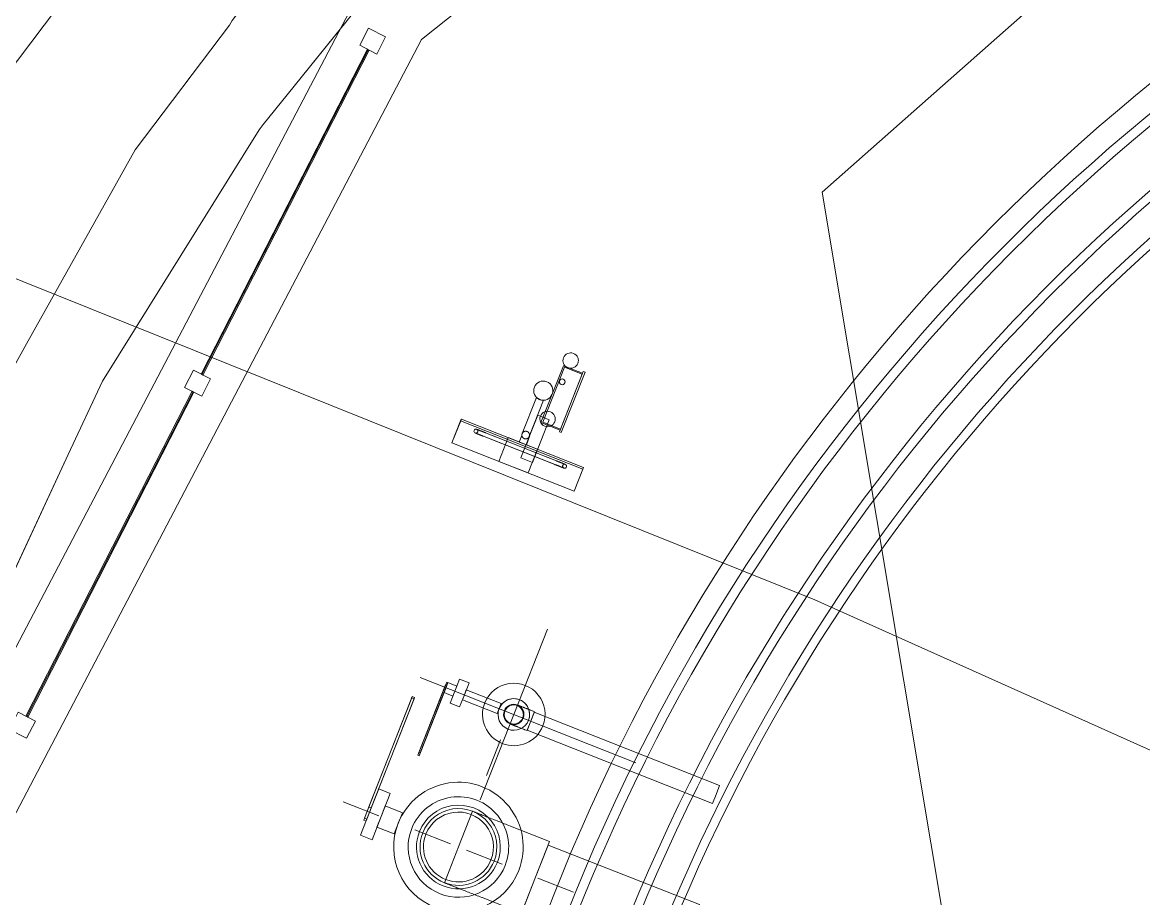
# Model space of a CAD drawing. Header units: metres. Extents: x -207 to 292, y -187 to 169.
# Drawn here: x -36.004 to -33.086, y 5.933 to 8.213 of the extents above; entities that cross this region are included whole.
import ezdxf

# ---------------------------------------------------------------- set-up
doc = ezdxf.new("R2010")
doc.units = ezdxf.units.M
doc.linetypes.add('Dash', pattern=[0.006, 0.003, -0.003])
for name, color, linetype, lineweight in [('A-GLAZ-CWMG', 7, 'Continuous', 9), ('C-TOPO', 7, 'Continuous', 9), ('C-TOPO-MAJR', 7, 'Continuous', 35), ('C-TOPO-MINR', 7, 'Continuous', 9), ('CERCO INTERIOR', 7, 'Continuous', 9), ('EQUIPOS PIS', 7, 'Continuous', 9), ('P-SANR-FIXT', 7, 'Continuous', 9), ('P-SANR-FIXT-HDLN', 7, 'Dash', 9), ('solera', 7, 'Continuous', 35)]:
    doc.layers.add(name, color=color, linetype=linetype, lineweight=lineweight)
doc.layers.add('PR10-ARQ-PL-001-Emplazamiento-C-1_dwg', color=7, linetype='Continuous', lineweight=9, true_color=0x767676)

# ---------------------------------------------------------------- blocks, each defined once
blk = doc.blocks.new('M_Estanque-Terraza - M_Estanque-Terraza-2331352-PLANTA EMPLAZAMIENTO ACTUALIZADO')
at = {"layer": 'P-SANR-FIXT'}
for radius, start in [(5.1516, 0), (5.1516, 0), (5.1266, 360), (5.1266, 360), (4.9983, 360), (4.9755, 360), (4.9059, 0), (4.8832, 0)]:
    blk.add_arc((0, 0), radius, start, 180, dxfattribs=at)
blk = doc.blocks.new('Quad Corner Mullion - 50x50 mm-2128574-PLANTA EMPLAZAMIENTO ACTUALIZADO')
at = {"layer": 'A-GLAZ-CWMG'}
for p, q in [((0.025, 0.025), (-0.025, 0.025)), ((-0.025, 0.025), (-0.025, -0.025)), ((0.025, -0.025), (0.025, 0.025)), ((-0.025, -0.025), (0.025, -0.025))]:
    blk.add_line(p, q, dxfattribs=at)
blk = doc.blocks.new('Quad Corner Mullion - 50x50 mm-2128575-PLANTA EMPLAZAMIENTO ACTUALIZADO')
at = {"layer": 'A-GLAZ-CWMG'}
for p, q in [((-0.025, -0.025), (-0.025, 0.025)), ((-0.025, 0.025), (0.025, 0.025)), ((0.025, 0.025), (0.025, -0.025)), ((0.025, -0.025), (-0.025, -0.025))]:
    blk.add_line(p, q, dxfattribs=at)
blk = doc.blocks.new('Circular Mullion - 5mm-2127248-PLANTA EMPLAZAMIENTO ACTUALIZADO')
at = {"layer": 'A-GLAZ-CWMG'}
for p, q in [((-107.6478, -45.3968), (-107.9974, -46.2801)), ((-107.6455, -45.3977), (-107.9951, -46.281)), ((-107.9951, -46.281), (-107.6455, -45.3977)), ((-107.9927, -46.2819), (-107.6432, -45.3986)), ((-107.6455, -45.3977), (-107.6478, -45.3968)), ((-107.6432, -45.3986), (-107.6455, -45.3977)), ((-107.9974, -46.2801), (-107.9951, -46.281)), ((-107.9951, -46.281), (-107.9927, -46.2819))]:
    blk.add_line(p, q, dxfattribs=at)
blk = doc.blocks.new('Rectangular Mullion - 50 x 50 mm-2128568-PLANTA EMPLAZAMIENTO ACTUALIZADO')
at = {"layer": 'A-GLAZ-CWMG'}
for p, q in [((0.025, 0.025), (-0.025, 0.025)), ((-0.025, 0.025), (-0.025, -0.025)), ((0.025, -0.025), (0.025, 0.025)), ((-0.025, -0.025), (0.025, -0.025))]:
    blk.add_line(p, q, dxfattribs=at)
blk = doc.blocks.new('Rectangular Mullion - 50 x 50 mm-2128569-PLANTA EMPLAZAMIENTO ACTUALIZADO')
at = {"layer": 'A-GLAZ-CWMG'}
for p, q in [((-0.025, -0.025), (-0.025, 0.025)), ((-0.025, 0.025), (0.025, 0.025)), ((0.025, 0.025), (0.025, -0.025)), ((0.025, -0.025), (-0.025, -0.025))]:
    blk.add_line(p, q, dxfattribs=at)
blk = doc.blocks.new('M_Tuberia Alimentación-01 - M_Tuberia Alimentación-01-2152466-PLANTA EMPLAZAMIENTO ACTUALIZADO')
at = {"layer": 'P-SANR-FIXT'}
for p, q in [((-0.2485, 0.3201), (-0.2551, 0.3201)), ((-0.2551, 0.3201), (-0.2551, 0.2959)), ((-0.2551, 0.0118), (-0.2551, 0.3169)), ((-0.2485, 0.3169), (-0.2551, 0.3169)), ((-0.2551, 0.2959), (-0.2551, -0.0196)), ((-0.2485, 0.2959), (-0.2485, 0.3201)), ((-0.2485, 0.3169), (-0.2485, 0.0118)), ((-0.2485, -0.0196), (-0.2485, 0.2959)), ((0.2154, 0.1), (0.1059, 0.1)), ((0.2154, 0), (0.2154, 0.1)), ((0.6388, 0.09), (0.2154, 0.09)), ((0.2154, 0), (0.2154, 0.09)), ((0.6388, 0.09), (0.6388, 0)), ((-0.2162, 0.0647), (-0.2485, 0.0647)), ((-0.2485, 0), (-0.2485, 0.0647)), ((-0.2162, 0.0647), (-0.2162, 0)), ((-0.1681, 0.0296), (-0.2162, 0.0296)), ((-0.2162, 0), (-0.2162, 0.0296)), ((-0.1681, 0.0296), (-0.1681, 0)), ((-0.2551, 0.0118), (-0.2551, -0.025)), ((-0.2551, 0.0118), (-0.2485, 0.0118)), ((-0.2485, -0.025), (-0.2485, 0.0118)), ((-0.2485, -0.0647), (-0.2485, 0)), ((-0.2162, 0), (-0.2162, -0.0647)), ((-0.1681, 0), (-0.1681, -0.0296)), ((0.2154, -0.1), (0.2154, 0)), ((0.2154, -0.09), (0.2154, 0)), ((0.6388, 0), (0.6388, -0.09)), ((-0.2551, -0.0196), (-0.2485, -0.0196)), ((-0.2551, -0.025), (-0.2485, -0.025)), ((-0.2162, -0.0296), (-0.2162, 0)), ((-0.2162, -0.0296), (-0.1681, -0.0296)), ((-0.2485, -0.0647), (-0.2162, -0.0647)), ((0.1059, -0.1), (0.2154, -0.1)), ((0.2154, -0.09), (0.6388, -0.09))]:
    blk.add_line(p, q, dxfattribs=at)
at = {"layer": 'P-SANR-FIXT', "flags": 128}
for points in [[(0.1059, 0.1), (0.1017, 0.1), (0.0974, 0.1), (0.0932, 0.1), (0.089, 0.1), (0.0849, 0.1), (0.0807, 0.1), (0.0766, 0.1), (0.0726, 0.1), (0.0686, 0.1), (0.0647, 0.1), (0.0608, 0.1), (0.057, 0.1), (0.0533, 0.1), (0.0496, 0.1), (0.0461, 0.1), (0.0427, 0.1), (0.0393, 0.1), (0.0361, 0.1), (0.0329, 0.1), (0.0299, 0.1), (0.027, 0.1), (0.0243, 0.1), (0.0216, 0.1), (0.0191, 0.1), (0.0168, 0.1), (0.0146, 0.1), (0.0125, 0.1), (0.0106, 0.1), (0.0088, 0.1), (0.0072, 0.1), (0.0057, 0.1), (0.0044, 0.1), (0.0033, 0.1), (0.0023, 0.1), (0.0015, 0.1), (0.0009, 0.1), (0.0004, 0.1), (0.0001, 0.1), (0, 0.1)], [(0, -0.1), (0.0001, -0.1), (0.0003, -0.1), (0.0008, -0.1), (0.0014, -0.1), (0.0021, -0.1), (0.003, -0.1), (0.0041, -0.1), (0.0054, -0.1), (0.0068, -0.1), (0.0084, -0.1), (0.0101, -0.1), (0.012, -0.1), (0.014, -0.1), (0.0162, -0.1), (0.0185, -0.1), (0.021, -0.1), (0.0236, -0.1), (0.0263, -0.1), (0.0291, -0.1), (0.0321, -0.1), (0.0352, -0.1), (0.0384, -0.1), (0.0417, -0.1), (0.0452, -0.1), (0.0487, -0.1), (0.0523, -0.1), (0.056, -0.1), (0.0598, -0.1), (0.0636, -0.1), (0.0675, -0.1), (0.0715, -0.1), (0.0755, -0.1), (0.0796, -0.1), (0.0837, -0.1), (0.0879, -0.1), (0.0921, -0.1), (0.0963, -0.1), (0.1005, -0.1), (0.1047, -0.1), (0.1059, -0.1)]]:
    blk.add_lwpolyline(points, dxfattribs=at)
at = {"layer": 'P-SANR-FIXT'}
for radius, start, end in [(0.1685, 360, 180), (0.1685, 360, 180), (0.1685, 360, 180), (0.1685, 360, 180), (0.1685, 360, 180), (0.1685, 360, 180), (0.1308, 0, 180), (0.1308, 360, 180), (0.1308, 360, 180), (0.1308, 360, 180), (0.109, 360, 180), (0.109, 360, 180), (0.109, 360, 180), (0.109, 360, 180), (0.1, 0, 180), (0.091, 0, 180), (0.091, 0, 180), (0.091, 0, 180), (0.091, 0, 180), (0.1685, 180, 360), (0.1685, 180, 360), (0.1685, 180, 360), (0.1685, 180, 360), (0.1685, 180, 360), (0.1685, 180, 360), (0.1308, 180, 0), (0.1308, 180, 360), (0.1308, 180, 360), (0.1308, 180, 360), (0.109, 180, 360), (0.109, 180, 360), (0.109, 180, 360), (0.109, 180, 360), (0.1, 180, 0), (0.091, 180, 0), (0.091, 180, 0), (0.091, 180, 0), (0.091, 180, 0)]:
    blk.add_arc((0, 0), radius, start, end, dxfattribs=at)
at = {"layer": 'P-SANR-FIXT-HDLN'}
for p, q in [((0, 0), (0, 0.301)), ((-0.3222, 0), (0, 0)), ((0.3222, 0), (0, 0)), ((0, 0), (0, -0.301))]:
    blk.add_line(p, q, dxfattribs=at)
blk = doc.blocks.new('M_Tuberia Alimentación-02 - M_Tuberia Alimentación-02-2167664-PLANTA EMPLAZAMIENTO ACTUALIZADO')
at = {"layer": 'P-SANR-FIXT'}
for p, q in [((0, 0), (0, 0.239)), ((-0.1384, 0.0338), (-0.165, 0.0338)), ((-0.165, 0), (-0.165, 0.0338)), ((-0.1384, 0), (-0.1384, 0.0338)), ((-0.2622, 0), (0.3415, 0)), ((-0.1897, 0.0139), (-0.1934, 0.0139)), ((-0.1934, 0.0139), (-0.1934, 0)), ((-0.1934, 0.0065), (-0.1934, -0.1828)), ((-0.1897, 0.0065), (-0.1934, 0.0065)), ((-0.1897, 0), (-0.1897, 0.0139)), ((-0.165, 0.0139), (-0.1897, 0.0139)), ((-0.1897, 0.0139), (-0.1897, 0)), ((-0.1897, -0.1828), (-0.1897, 0.0065)), ((-0.1897, 0), (-0.1897, -0.0139)), ((-0.165, 0), (-0.165, 0.0139)), ((-0.165, -0.0139), (-0.165, 0)), ((-0.165, -0.0338), (-0.165, 0)), ((-0.0411, 0.0139), (-0.1384, 0.0139)), ((-0.1384, 0), (-0.1384, 0.0139)), ((-0.1384, -0.0338), (-0.1384, 0)), ((-0.1384, -0.0139), (-0.1384, 0)), ((-0.0411, 0), (-0.0411, 0.0139)), ((-0.0411, -0.0139), (-0.0411, 0)), ((0, 0), (0, -0.239)), ((0.0474, 0.0264), (0.0421, 0.0264)), ((0.0474, 0), (0.0474, 0.0264)), ((0.5661, 0.025), (0.0474, 0.025)), ((0.0474, 0), (0.0474, 0.025)), ((0.0474, -0.0264), (0.0474, 0)), ((0.0474, -0.025), (0.0474, 0)), ((0.5661, 0), (0.5661, 0.025)), ((0.5661, -0.025), (0.5661, 0)), ((-0.1934, -0.186), (-0.1934, 0)), ((-0.1897, 0), (-0.1934, 0)), ((-0.1897, 0), (-0.1897, -0.186)), ((-0.1897, -0.0139), (-0.165, -0.0139)), ((-0.1384, -0.0139), (-0.0411, -0.0139)), ((0.0421, -0.0264), (0.0474, -0.0264)), ((0.0474, -0.025), (0.5661, -0.025)), ((-0.165, -0.0338), (-0.1384, -0.0338)), ((-0.1934, -0.1828), (-0.1934, -0.1905)), ((-0.1897, -0.1828), (-0.1934, -0.1828)), ((-0.1934, -0.186), (-0.1934, -0.1905)), ((-0.1934, -0.1905), (-0.1897, -0.1905)), ((-0.1897, -0.1905), (-0.1897, -0.1828)), ((-0.1897, -0.1905), (-0.1897, -0.186))]:
    blk.add_line(p, q, dxfattribs=at)
at = {"layer": 'P-SANR-FIXT', "flags": 128}
for points in [[(0.0421, 0.0264), (0.0405, 0.0264), (0.0388, 0.0264), (0.0371, 0.0264), (0.0354, 0.0264), (0.0338, 0.0264), (0.0321, 0.0264), (0.0305, 0.0264), (0.0289, 0.0264), (0.0273, 0.0264), (0.0257, 0.0264), (0.0242, 0.0264), (0.0227, 0.0264), (0.0212, 0.0264), (0.0198, 0.0264), (0.0183, 0.0264), (0.017, 0.0264), (0.0156, 0.0264), (0.0144, 0.0264), (0.0131, 0.0264), (0.0119, 0.0264), (0.0108, 0.0264), (0.0097, 0.0264), (0.0086, 0.0264), (0.0076, 0.0264), (0.0067, 0.0264), (0.0058, 0.0264), (0.005, 0.0264), (0.0042, 0.0264), (0.0035, 0.0264), (0.0029, 0.0264), (0.0023, 0.0264), (0.0018, 0.0264), (0.0013, 0.0264), (0.0009, 0.0264), (0.0006, 0.0264), (0.0004, 0.0264), (0.0002, 0.0264), (0.0001, 0.0264), (0, 0.0264)], [(0, -0.0264), (0, -0.0264), (0.0001, -0.0264), (0.0003, -0.0264), (0.0005, -0.0264), (0.0008, -0.0264), (0.0012, -0.0264), (0.0016, -0.0264), (0.0021, -0.0264), (0.0027, -0.0264), (0.0033, -0.0264), (0.004, -0.0264), (0.0048, -0.0264), (0.0056, -0.0264), (0.0064, -0.0264), (0.0074, -0.0264), (0.0083, -0.0264), (0.0094, -0.0264), (0.0105, -0.0264), (0.0116, -0.0264), (0.0128, -0.0264), (0.014, -0.0264), (0.0153, -0.0264), (0.0166, -0.0264), (0.018, -0.0264), (0.0194, -0.0264), (0.0208, -0.0264), (0.0223, -0.0264), (0.0238, -0.0264), (0.0253, -0.0264), (0.0269, -0.0264), (0.0285, -0.0264), (0.0301, -0.0264), (0.0317, -0.0264), (0.0333, -0.0264), (0.035, -0.0264), (0.0366, -0.0264), (0.0383, -0.0264), (0.04, -0.0264), (0.0417, -0.0264), (0.0421, -0.0264)]]:
    blk.add_lwpolyline(points, dxfattribs=at)
at = {"layer": 'P-SANR-FIXT'}
for radius, start, end in [(0.0814, 360, 180), (0.0814, 360, 180), (0.0814, 360, 180), (0.0814, 360, 180), (0.0411, 0, 180), (0.0411, 360, 180), (0.0411, 360, 180), (0.0411, 360, 180), (0.0411, 360, 180), (0.0411, 360, 180), (0.0814, 180, 360), (0.0814, 180, 360), (0.0814, 180, 360), (0.0814, 180, 360), (0.0411, 180, 0), (0.0411, 180, 360), (0.0411, 180, 360), (0.0411, 180, 360), (0.0411, 180, 360), (0.0411, 180, 360), (0.0264, 0, 180), (0.025, 0, 180), (0.025, 360, 180), (0.025, 180, 0), (0.025, 180, 360), (0.0264, 180, 360)]:
    blk.add_arc((0, 0), radius, start, end, dxfattribs=at)
blk = doc.blocks.new('M_Tuberia Control-01 - M_Tuberia Control-01-2163993-PLANTA EMPLAZAMIENTO ACTUALIZADO')
at = {"layer": 'P-SANR-FIXT'}
for p, q in [((0.1525, 0.1709), (0.1475, 0.1709)), ((0.1475, 0.1709), (0.2138, 0.1709)), ((0.1475, 0.1709), (0.1475, -0.1709)), ((0.1475, 0.1709), (0.1475, -0.1709)), ((0.2138, 0.1709), (0.1525, 0.1709)), ((0.1525, 0.1709), (0.1525, -0.1709)), ((0.1525, 0.1709), (0.1525, -0.1709)), ((0.2138, -0.1709), (0.2138, 0.1709)), ((0.2138, 0.1709), (0.2138, -0.1709)), ((0.1575, 0.1225), (0.1575, -0.1228)), ((0.1675, -0.1228), (0.1675, 0.1225)), ((0.1573, 0.099), (0.1573, -0.0993)), ((0.1677, -0.0993), (0.1677, 0.099)), ((0.0845, 0.0836), (-0.0845, 0.0836)), ((-0.0845, 0.0836), (0.0845, 0.0836)), ((-0.0845, 0.0836), (-0.0845, 0.0784)), ((-0.0845, 0.0836), (-0.0845, 0.0784)), ((0.0845, 0.0784), (-0.0845, 0.0784)), ((-0.0845, 0.0784), (0.0845, 0.0784)), ((-0.0795, 0.0784), (0.0795, 0.0784)), ((0.0795, 0.0784), (-0.0795, 0.0784)), ((-0.0795, 0.025), (-0.0795, 0.0784)), ((-0.0795, 0.0784), (-0.0795, 0.025)), ((-0.077, 0.0784), (-0.077, 0.0294)), ((-0.077, 0.0294), (-0.077, 0.0784)), ((0.077, 0.0784), (-0.077, 0.0784)), ((-0.077, 0.0784), (0.077, 0.0784)), ((0.077, 0.0294), (0.077, 0.0784)), ((0.077, 0.0294), (0.077, 0.0784)), ((0.0795, 0.0784), (0.0795, 0.025)), ((0.0795, 0.0784), (0.0795, 0.025)), ((0.0845, 0.0784), (0.0845, 0.0836)), ((0.0845, 0.0836), (0.0845, 0.0784)), ((-0.077, 0.0294), (0.077, 0.0294)), ((0.077, 0.0294), (-0.077, 0.0294)), ((0.1841, 0.0423), (0.0646, 0.0423)), ((0.0646, 0.0423), (0.1841, 0.0423)), ((0.0646, 0.0423), (0.0646, 0.0103)), ((0.0646, 0.0423), (0.0646, 0.0103)), ((0.2138, 0.0423), (0.1475, 0.0423)), ((0.1475, 0.0423), (0.2138, 0.0423)), ((0.1475, 0.0423), (0.1475, -0.0401)), ((0.1475, 0.0423), (0.1475, -0.0401)), ((0.1841, 0.0103), (0.1841, 0.0423)), ((0.1841, 0.0423), (0.1841, 0.0103)), ((0.2138, -0.0401), (0.2138, 0.0423)), ((0.2138, 0.0423), (0.2138, -0.0401)), ((-0.0795, 0.025), (0.0795, 0.025)), ((0.0795, 0.025), (-0.0795, 0.025)), ((0.1244, 0.01), (0.0229, 0.01)), ((0.1244, 0.01), (0.0229, 0.01)), ((0.1841, 0.0103), (0.0646, 0.0103)), ((0.0646, 0.0103), (0.1841, 0.0103)), ((0.1475, 0.0111), (0.1244, 0.0111)), ((0.1244, 0.0111), (0.1244, 0.01)), ((0.1475, 0.0011), (0.1475, 0.0111)), ((0.1475, -0.0089), (0.1475, 0.0011)), ((0.0229, -0.01), (0.1244, -0.01)), ((0.0229, -0.01), (0.1244, -0.01)), ((0.129, -0.0089), (0.1475, -0.0089)), ((0.2138, -0.0401), (0.1475, -0.0401)), ((0.1475, -0.0401), (0.2138, -0.0401)), ((0.2138, -0.1709), (0.1475, -0.1709)), ((0.1475, -0.1709), (0.1525, -0.1709)), ((0.1525, -0.1709), (0.2138, -0.1709))]:
    blk.add_line(p, q, dxfattribs=at)
at = {"layer": 'P-SANR-FIXT', "flags": 128}
for points in [[(0.1573, 0.124), (0.1573, 0.124), (0.1573, 0.1239), (0.1573, 0.1238), (0.1573, 0.1237), (0.1573, 0.1235), (0.1573, 0.1233), (0.1573, 0.123), (0.1573, 0.1227), (0.1573, 0.1224), (0.1573, 0.122), (0.1573, 0.1216), (0.1573, 0.1212), (0.1573, 0.1207), (0.1573, 0.1202), (0.1573, 0.1196), (0.1573, 0.1191), (0.1573, 0.1184), (0.1573, 0.1178), (0.1573, 0.1171), (0.1573, 0.1164), (0.1573, 0.1157), (0.1573, 0.1149), (0.1573, 0.1142), (0.1573, 0.1133), (0.1573, 0.1125), (0.1573, 0.1117), (0.1573, 0.1108), (0.1573, 0.1099), (0.1573, 0.109), (0.1573, 0.1081), (0.1573, 0.1071), (0.1573, 0.1062), (0.1573, 0.1052), (0.1573, 0.1042), (0.1573, 0.1033), (0.1573, 0.1023), (0.1573, 0.1013), (0.1573, 0.1003), (0.1573, 0.0993), (0.1573, 0.099)], [(0.1677, 0.099), (0.1677, 0.1), (0.1677, 0.101), (0.1677, 0.102), (0.1677, 0.103), (0.1677, 0.104), (0.1677, 0.1049), (0.1677, 0.1059), (0.1677, 0.1069), (0.1677, 0.1078), (0.1677, 0.1087), (0.1677, 0.1097), (0.1677, 0.1105), (0.1677, 0.1114), (0.1677, 0.1123), (0.1677, 0.1131), (0.1677, 0.1139), (0.1677, 0.1147), (0.1677, 0.1155), (0.1677, 0.1162), (0.1677, 0.1169), (0.1677, 0.1176), (0.1677, 0.1183), (0.1677, 0.1189), (0.1677, 0.1195), (0.1677, 0.12), (0.1677, 0.1206), (0.1677, 0.1211), (0.1677, 0.1215), (0.1677, 0.1219), (0.1677, 0.1223), (0.1677, 0.1226), (0.1677, 0.123), (0.1677, 0.1232), (0.1677, 0.1235), (0.1677, 0.1236), (0.1677, 0.1238), (0.1677, 0.1239), (0.1677, 0.124), (0.1677, 0.124)], [(0.1573, -0.0993), (0.1573, -0.1003), (0.1573, -0.1013), (0.1573, -0.1023), (0.1573, -0.1033), (0.1573, -0.1042), (0.1573, -0.1052), (0.1573, -0.1062), (0.1573, -0.1071), (0.1573, -0.1081), (0.1573, -0.109), (0.1573, -0.1099), (0.1573, -0.1108), (0.1573, -0.1117), (0.1573, -0.1126), (0.1573, -0.1134), (0.1573, -0.1142), (0.1573, -0.115), (0.1573, -0.1158), (0.1573, -0.1165), (0.1573, -0.1172), (0.1573, -0.1179), (0.1573, -0.1185), (0.1573, -0.1192), (0.1573, -0.1198), (0.1573, -0.1203), (0.1573, -0.1208), (0.1573, -0.1213), (0.1573, -0.1218), (0.1573, -0.1222), (0.1573, -0.1226), (0.1573, -0.1229), (0.1573, -0.1232), (0.1573, -0.1235), (0.1573, -0.1237), (0.1573, -0.1239), (0.1573, -0.1241), (0.1573, -0.1242), (0.1573, -0.1242), (0.1573, -0.1243)], [(0.1677, -0.1243), (0.1677, -0.1243), (0.1677, -0.1242), (0.1677, -0.1241), (0.1677, -0.124), (0.1677, -0.1238), (0.1677, -0.1236), (0.1677, -0.1233), (0.1677, -0.123), (0.1677, -0.1227), (0.1677, -0.1223), (0.1677, -0.1219), (0.1677, -0.1215), (0.1677, -0.121), (0.1677, -0.1205), (0.1677, -0.1199), (0.1677, -0.1193), (0.1677, -0.1187), (0.1677, -0.1181), (0.1677, -0.1174), (0.1677, -0.1167), (0.1677, -0.116), (0.1677, -0.1152), (0.1677, -0.1144), (0.1677, -0.1136), (0.1677, -0.1128), (0.1677, -0.1119), (0.1677, -0.1111), (0.1677, -0.1102), (0.1677, -0.1093), (0.1677, -0.1083), (0.1677, -0.1074), (0.1677, -0.1064), (0.1677, -0.1055), (0.1677, -0.1045), (0.1677, -0.1035), (0.1677, -0.1025), (0.1677, -0.1015), (0.1677, -0.1005), (0.1677, -0.0995), (0.1677, -0.0993)]]:
    blk.add_lwpolyline(points, dxfattribs=at)
at = {"layer": 'P-SANR-FIXT'}
for centre, radius, start, end in [((0.1625, 0.124), 0.00518, 90, 270), ((0.1625, 0.124), 0.00518, 270, 90), ((-0.099, 0.0375), 0.02, 0, 180), ((-0.099, 0.0375), 0.02, 360, 180), ((-0.099, 0.0375), 0.02, 180, 360), ((-0.099, 0.0375), 0.02, 180, 360), ((-0.0394, 0.0375), 0.0075, 0, 180), ((-0.0394, 0.0375), 0.0075, 0, 180), ((-0.0394, 0.0375), 0.0075, 180, 360), ((-0.0394, 0.0375), 0.0075, 180, 0), ((0.0646, 0.0375), 0.02, 0, 180), ((0.0646, 0.0375), 0.02, 0, 180), ((0.0646, 0.0375), 0.02, 180, 360), ((0.0646, 0.0375), 0.02, 180, 0), ((0, 0), 0.025, 0, 180), ((0, 0), 0.025, 0, 180), ((0, 0), 0.025, 180, 360), ((0, 0), 0.025, 180, 0), ((0.1244, 0), 0.01, 0, 180), ((0.1244, 0), 0.01, 0, 180), ((0.1244, 0), 0.01, 180, 360), ((0.1244, 0), 0.01, 180, 0), ((0.1625, -0.1243), 0.00518, 90, 270), ((0.1625, -0.1243), 0.00518, 270, 90)]:
    blk.add_arc(centre, radius, start, end, dxfattribs=at)
for points, knots in [([(0.1625, 0.1188), (0.1622, 0.1188), (0.1617, 0.1189), (0.161, 0.119), (0.1606, 0.1192), (0.1602, 0.1194), (0.1598, 0.1196), (0.1595, 0.1198), (0.1591, 0.1201), (0.1588, 0.1203), (0.1586, 0.1206), (0.1584, 0.1209), (0.1582, 0.1211), (0.1581, 0.1212), (0.158, 0.1214), (0.1579, 0.1216), (0.1578, 0.1219), (0.1577, 0.1221), (0.1576, 0.1223), (0.1576, 0.1224), (0.1576, 0.1224), (0.1575, 0.1225), (0.1575, 0.1225), (0.1575, 0.1225), (0.1576, 0.1224), (0.1576, 0.1224), (0.1576, 0.1223), (0.1577, 0.1221), (0.1578, 0.1219), (0.1579, 0.1216), (0.158, 0.1214), (0.1581, 0.1212), (0.1582, 0.1211), (0.1584, 0.1209), (0.1586, 0.1206), (0.1588, 0.1203), (0.1591, 0.1201), (0.1595, 0.1198), (0.1598, 0.1196), (0.1602, 0.1194), (0.1606, 0.1192), (0.161, 0.119), (0.1617, 0.1189), (0.1622, 0.1188), (0.1625, 0.1188)], [0, 0, 0, 0, 0.055556, 0.083333, 0.111111, 0.138889, 0.166667, 0.194444, 0.222222, 0.25, 0.277778, 0.305556, 0.319444, 0.333333, 0.347222, 0.361111, 0.388889, 0.416667, 0.430556, 0.444444, 0.458333, 0.472222, 0.5, 0.527778, 0.541667, 0.555556, 0.569444, 0.583333, 0.611111, 0.638889, 0.652778, 0.666667, 0.680556, 0.694444, 0.722222, 0.75, 0.777778, 0.805556, 0.833333, 0.861111, 0.888889, 0.916667, 0.944444, 1, 1, 1, 1]), ([(0.1625, 0.1188), (0.1628, 0.1188), (0.1633, 0.1189), (0.164, 0.119), (0.1644, 0.1192), (0.1648, 0.1194), (0.1652, 0.1196), (0.1655, 0.1198), (0.1659, 0.1201), (0.1662, 0.1203), (0.1664, 0.1206), (0.1666, 0.1209), (0.1668, 0.1211), (0.1669, 0.1212), (0.167, 0.1214), (0.1671, 0.1216), (0.1672, 0.1219), (0.1673, 0.1221), (0.1674, 0.1223), (0.1674, 0.1224), (0.1674, 0.1224), (0.1675, 0.1225), (0.1675, 0.1225), (0.1675, 0.1225), (0.1674, 0.1224), (0.1674, 0.1224), (0.1674, 0.1223), (0.1673, 0.1221), (0.1672, 0.1219), (0.1671, 0.1216), (0.167, 0.1214), (0.1669, 0.1212), (0.1668, 0.1211), (0.1666, 0.1209), (0.1664, 0.1206), (0.1662, 0.1203), (0.1659, 0.1201), (0.1655, 0.1198), (0.1652, 0.1196), (0.1648, 0.1194), (0.1644, 0.1192), (0.164, 0.119), (0.1633, 0.1189), (0.1628, 0.1188), (0.1625, 0.1188)], [0, 0, 0, 0, 0.055556, 0.083333, 0.111111, 0.138889, 0.166667, 0.194444, 0.222222, 0.25, 0.277778, 0.305556, 0.319444, 0.333333, 0.347222, 0.361111, 0.388889, 0.416667, 0.430556, 0.444444, 0.458333, 0.472222, 0.5, 0.527778, 0.541667, 0.555556, 0.569444, 0.583333, 0.611111, 0.638889, 0.652778, 0.666667, 0.680556, 0.694444, 0.722222, 0.75, 0.777778, 0.805556, 0.833333, 0.861111, 0.888889, 0.916667, 0.944444, 1, 1, 1, 1]), ([(0.025, 0), (0.025, 0.0008), (0.0249, 0.0023), (0.0245, 0.0051), (0.0239, 0.0073), (0.0234, 0.0088), (0.0232, 0.0094), (0.023, 0.0097), (0.0229, 0.0099), (0.0229, 0.01), (0.0229, 0.01)], [0, 0, 0, 0, 0.142857, 0.285714, 0.571429, 0.678571, 0.785714, 0.839286, 0.892857, 1, 1, 1, 1]), ([(0.0229, 0.01), (0.0229, 0.01), (0.023, 0.0098), (0.0234, 0.0088), (0.0242, 0.0067), (0.0248, 0.0034), (0.025, 0.0012), (0.025, 0)], [0, 0, 0, 0, 0.142857, 0.285714, 0.571429, 0.785714, 1, 1, 1, 1]), ([(0.025, 0), (0.025, 0.0008), (0.0249, 0.0023), (0.0245, 0.0051), (0.0239, 0.0073), (0.0234, 0.0088), (0.0232, 0.0094), (0.023, 0.0097), (0.0229, 0.0099), (0.0229, 0.01), (0.0229, 0.01)], [0, 0, 0, 0, 0.142857, 0.285714, 0.571429, 0.678571, 0.785714, 0.839286, 0.892857, 1, 1, 1, 1]), ([(0.0229, 0.01), (0.0229, 0.01), (0.023, 0.0098), (0.0234, 0.0088), (0.0242, 0.0067), (0.0248, 0.0034), (0.025, 0.0012), (0.025, 0)], [0, 0, 0, 0, 0.142857, 0.285714, 0.571429, 0.785714, 1, 1, 1, 1]), ([(0.025, 0), (0.025, -0.0008), (0.0249, -0.0023), (0.0245, -0.0051), (0.0239, -0.0073), (0.0234, -0.0088), (0.0232, -0.0094), (0.023, -0.0097), (0.0229, -0.0099), (0.0229, -0.01), (0.0229, -0.01)], [0, 0, 0, 0, 0.142857, 0.285714, 0.571429, 0.678571, 0.785714, 0.839286, 0.892857, 1, 1, 1, 1]), ([(0.0229, -0.01), (0.0229, -0.01), (0.023, -0.0098), (0.0234, -0.0088), (0.0242, -0.0067), (0.0248, -0.0034), (0.025, -0.0012), (0.025, 0)], [0, 0, 0, 0, 0.142857, 0.285714, 0.571429, 0.785714, 1, 1, 1, 1]), ([(0.025, 0), (0.025, -0.0008), (0.0249, -0.0023), (0.0245, -0.0051), (0.0239, -0.0073), (0.0234, -0.0088), (0.0232, -0.0094), (0.023, -0.0097), (0.0229, -0.0099), (0.0229, -0.01), (0.0229, -0.01)], [0, 0, 0, 0, 0.142857, 0.285714, 0.571429, 0.678571, 0.785714, 0.839286, 0.892857, 1, 1, 1, 1]), ([(0.0229, -0.01), (0.0229, -0.01), (0.023, -0.0098), (0.0234, -0.0088), (0.0242, -0.0067), (0.0248, -0.0034), (0.025, -0.0012), (0.025, 0)], [0, 0, 0, 0, 0.142857, 0.285714, 0.571429, 0.785714, 1, 1, 1, 1]), ([(0.1144, 0), (0.1144, 0.0005), (0.1144, 0.0011), (0.1146, 0.002), (0.1147, 0.0027), (0.1149, 0.0033), (0.1151, 0.0039), (0.1154, 0.0045), (0.1157, 0.005), (0.116, 0.0055), (0.1164, 0.006), (0.1167, 0.0065), (0.1171, 0.0069), (0.1175, 0.0073), (0.118, 0.0078), (0.1186, 0.0082), (0.1192, 0.0086), (0.1198, 0.0089), (0.1209, 0.0094), (0.1224, 0.0099), (0.1237, 0.01), (0.1244, 0.01)], [0, 0, 0, 0, 0.071429, 0.107143, 0.142857, 0.178571, 0.214286, 0.25, 0.285714, 0.321429, 0.357143, 0.392857, 0.428571, 0.464286, 0.5, 0.571429, 0.607143, 0.642857, 0.714286, 0.857143, 1, 1, 1, 1]), ([(0.1244, 0.01), (0.1237, 0.01), (0.1224, 0.0099), (0.1209, 0.0094), (0.1198, 0.0089), (0.1192, 0.0086), (0.1188, 0.0083), (0.1183, 0.008), (0.1179, 0.0076), (0.1175, 0.0073), (0.1171, 0.0069), (0.1167, 0.0065), (0.1164, 0.006), (0.116, 0.0055), (0.1157, 0.005), (0.1154, 0.0045), (0.1151, 0.0039), (0.1149, 0.0033), (0.1147, 0.0027), (0.1146, 0.002), (0.1144, 0.0011), (0.1144, 0.0005), (0.1144, 0)], [0, 0, 0, 0, 0.142857, 0.285714, 0.357143, 0.392857, 0.428571, 0.464286, 0.5, 0.535714, 0.571429, 0.607143, 0.642857, 0.678571, 0.714286, 0.75, 0.785714, 0.821429, 0.857143, 0.892857, 0.928571, 1, 1, 1, 1]), ([(0.1144, 0), (0.1144, 0.0005), (0.1144, 0.0011), (0.1146, 0.002), (0.1147, 0.0027), (0.1149, 0.0033), (0.1151, 0.0039), (0.1154, 0.0045), (0.1157, 0.005), (0.116, 0.0055), (0.1164, 0.006), (0.1167, 0.0065), (0.1171, 0.0069), (0.1175, 0.0073), (0.118, 0.0078), (0.1186, 0.0082), (0.1192, 0.0086), (0.1198, 0.0089), (0.1209, 0.0094), (0.1224, 0.0099), (0.1237, 0.01), (0.1244, 0.01)], [0, 0, 0, 0, 0.071429, 0.107143, 0.142857, 0.178571, 0.214286, 0.25, 0.285714, 0.321429, 0.357143, 0.392857, 0.428571, 0.464286, 0.5, 0.571429, 0.607143, 0.642857, 0.714286, 0.857143, 1, 1, 1, 1]), ([(0.1244, 0.01), (0.1237, 0.01), (0.1224, 0.0099), (0.1209, 0.0094), (0.1198, 0.0089), (0.1192, 0.0086), (0.1188, 0.0083), (0.1183, 0.008), (0.1179, 0.0076), (0.1175, 0.0073), (0.1171, 0.0069), (0.1167, 0.0065), (0.1164, 0.006), (0.116, 0.0055), (0.1157, 0.005), (0.1154, 0.0045), (0.1151, 0.0039), (0.1149, 0.0033), (0.1147, 0.0027), (0.1146, 0.002), (0.1144, 0.0011), (0.1144, 0.0005), (0.1144, 0)], [0, 0, 0, 0, 0.142857, 0.285714, 0.357143, 0.392857, 0.428571, 0.464286, 0.5, 0.535714, 0.571429, 0.607143, 0.642857, 0.678571, 0.714286, 0.75, 0.785714, 0.821429, 0.857143, 0.892857, 0.928571, 1, 1, 1, 1]), ([(0.1343, 0.0011), (0.1342, 0.0016), (0.1341, 0.0022), (0.1339, 0.003), (0.1337, 0.0036), (0.1334, 0.0042), (0.1332, 0.0048), (0.1329, 0.0052), (0.1327, 0.0056), (0.1325, 0.0058), (0.1323, 0.0061), (0.1321, 0.0064), (0.1318, 0.0067), (0.1314, 0.0071), (0.1311, 0.0074), (0.1309, 0.0075), (0.1307, 0.0077), (0.1304, 0.008), (0.13, 0.0082), (0.1296, 0.0085), (0.1293, 0.0087), (0.1292, 0.0088), (0.1291, 0.0088), (0.1289, 0.0089), (0.1288, 0.009), (0.1285, 0.0091), (0.128, 0.0093), (0.1276, 0.0095), (0.1272, 0.0096), (0.1269, 0.0097), (0.1266, 0.0098), (0.1262, 0.0098), (0.1255, 0.01), (0.1248, 0.01), (0.1244, 0.01)], [0, 0, 0, 0, 0.083333, 0.125, 0.166667, 0.208333, 0.25, 0.291667, 0.3125, 0.333333, 0.354167, 0.375, 0.416667, 0.458333, 0.479167, 0.5, 0.520833, 0.541667, 0.583333, 0.625, 0.645833, 0.65625, 0.666667, 0.677083, 0.6875, 0.708333, 0.75, 0.791667, 0.8125, 0.833333, 0.854167, 0.875, 0.916667, 1, 1, 1, 1]), ([(0.1244, 0.01), (0.1248, 0.01), (0.1255, 0.01), (0.1262, 0.0098), (0.1266, 0.0098), (0.1269, 0.0097), (0.1272, 0.0096), (0.1276, 0.0095), (0.128, 0.0093), (0.1285, 0.0091), (0.1288, 0.009), (0.1289, 0.0089), (0.1291, 0.0088), (0.1292, 0.0088), (0.1293, 0.0087), (0.1296, 0.0085), (0.13, 0.0082), (0.1304, 0.008), (0.1307, 0.0077), (0.1309, 0.0075), (0.1311, 0.0074), (0.1314, 0.0071), (0.1318, 0.0067), (0.1321, 0.0064), (0.1323, 0.0061), (0.1325, 0.0058), (0.1327, 0.0056), (0.1329, 0.0052), (0.1332, 0.0048), (0.1334, 0.0042), (0.1337, 0.0036), (0.1339, 0.003), (0.1341, 0.0022), (0.1342, 0.0016), (0.1343, 0.0011)], [0, 0, 0, 0, 0.083333, 0.125, 0.145833, 0.166667, 0.1875, 0.208333, 0.25, 0.291667, 0.3125, 0.322917, 0.333333, 0.34375, 0.354167, 0.375, 0.416667, 0.458333, 0.479167, 0.5, 0.520833, 0.541667, 0.583333, 0.625, 0.645833, 0.666667, 0.6875, 0.708333, 0.75, 0.791667, 0.833333, 0.875, 0.916667, 1, 1, 1, 1]), ([(0.1344, 0), (0.1344, -0.0006), (0.1343, -0.0015), (0.134, -0.0025), (0.1337, -0.0036), (0.1332, -0.0047), (0.1324, -0.0059), (0.1317, -0.0068), (0.1312, -0.0073), (0.1309, -0.0075), (0.1307, -0.0077), (0.1305, -0.0079), (0.1302, -0.0081), (0.1299, -0.0084), (0.1295, -0.0086), (0.1293, -0.0087), (0.1292, -0.0087), (0.1291, -0.0088), (0.129, -0.0088), (0.129, -0.0089), (0.129, -0.0088), (0.1291, -0.0088), (0.1292, -0.0087), (0.1293, -0.0087), (0.1295, -0.0086), (0.1299, -0.0084), (0.1302, -0.0081), (0.1305, -0.0079), (0.1307, -0.0077), (0.1309, -0.0075), (0.1312, -0.0073), (0.1317, -0.0068), (0.1324, -0.0059), (0.1332, -0.0047), (0.1337, -0.0036), (0.134, -0.0025), (0.1343, -0.0015), (0.1344, -0.0006), (0.1344, 0)], [0, 0, 0, 0, 0.055556, 0.083333, 0.111111, 0.166667, 0.222222, 0.277778, 0.305556, 0.319444, 0.333333, 0.347222, 0.361111, 0.388889, 0.416667, 0.430556, 0.444444, 0.458333, 0.472222, 0.5, 0.527778, 0.541667, 0.555556, 0.569444, 0.583333, 0.611111, 0.638889, 0.652778, 0.666667, 0.680556, 0.694444, 0.722222, 0.777778, 0.833333, 0.888889, 0.916667, 0.944444, 1, 1, 1, 1]), ([(0.1244, -0.01), (0.1237, -0.01), (0.1224, -0.0099), (0.1209, -0.0094), (0.1198, -0.0089), (0.1192, -0.0086), (0.1188, -0.0083), (0.1183, -0.008), (0.1179, -0.0076), (0.1175, -0.0073), (0.1171, -0.0069), (0.1167, -0.0065), (0.1164, -0.006), (0.116, -0.0055), (0.1157, -0.005), (0.1154, -0.0045), (0.1151, -0.0039), (0.1149, -0.0033), (0.1147, -0.0027), (0.1146, -0.002), (0.1144, -0.0011), (0.1144, -0.0005), (0.1144, 0)], [0, 0, 0, 0, 0.142857, 0.285714, 0.357143, 0.392857, 0.428571, 0.464286, 0.5, 0.535714, 0.571429, 0.607143, 0.642857, 0.678571, 0.714286, 0.75, 0.785714, 0.821429, 0.857143, 0.892857, 0.928571, 1, 1, 1, 1]), ([(0.1144, 0), (0.1144, -0.0005), (0.1144, -0.0011), (0.1146, -0.002), (0.1147, -0.0027), (0.1149, -0.0033), (0.1151, -0.0039), (0.1154, -0.0045), (0.1157, -0.005), (0.116, -0.0055), (0.1164, -0.006), (0.1167, -0.0065), (0.1171, -0.0069), (0.1175, -0.0073), (0.118, -0.0078), (0.1186, -0.0082), (0.1192, -0.0086), (0.1198, -0.0089), (0.1209, -0.0094), (0.1224, -0.0099), (0.1237, -0.01), (0.1244, -0.01)], [0, 0, 0, 0, 0.071429, 0.107143, 0.142857, 0.178571, 0.214286, 0.25, 0.285714, 0.321429, 0.357143, 0.392857, 0.428571, 0.464286, 0.5, 0.571429, 0.607143, 0.642857, 0.714286, 0.857143, 1, 1, 1, 1]), ([(0.1144, 0), (0.1144, -0.0005), (0.1144, -0.0011), (0.1146, -0.002), (0.1147, -0.0027), (0.1149, -0.0033), (0.1151, -0.0039), (0.1154, -0.0045), (0.1157, -0.005), (0.116, -0.0055), (0.1164, -0.006), (0.1167, -0.0065), (0.1171, -0.0069), (0.1175, -0.0073), (0.118, -0.0078), (0.1186, -0.0082), (0.1192, -0.0086), (0.1198, -0.0089), (0.1209, -0.0094), (0.1224, -0.0099), (0.1237, -0.01), (0.1244, -0.01)], [0, 0, 0, 0, 0.071429, 0.107143, 0.142857, 0.178571, 0.214286, 0.25, 0.285714, 0.321429, 0.357143, 0.392857, 0.428571, 0.464286, 0.5, 0.571429, 0.607143, 0.642857, 0.714286, 0.857143, 1, 1, 1, 1]), ([(0.1244, -0.01), (0.1237, -0.01), (0.1224, -0.0099), (0.1209, -0.0094), (0.1198, -0.0089), (0.1192, -0.0086), (0.1188, -0.0083), (0.1183, -0.008), (0.1179, -0.0076), (0.1175, -0.0073), (0.1171, -0.0069), (0.1167, -0.0065), (0.1164, -0.006), (0.116, -0.0055), (0.1157, -0.005), (0.1154, -0.0045), (0.1151, -0.0039), (0.1149, -0.0033), (0.1147, -0.0027), (0.1146, -0.002), (0.1144, -0.0011), (0.1144, -0.0005), (0.1144, 0)], [0, 0, 0, 0, 0.142857, 0.285714, 0.357143, 0.392857, 0.428571, 0.464286, 0.5, 0.535714, 0.571429, 0.607143, 0.642857, 0.678571, 0.714286, 0.75, 0.785714, 0.821429, 0.857143, 0.892857, 0.928571, 1, 1, 1, 1]), ([(0.1625, -0.1191), (0.1622, -0.1191), (0.1617, -0.1191), (0.161, -0.1193), (0.1606, -0.1194), (0.1602, -0.1196), (0.1598, -0.1198), (0.1595, -0.1201), (0.1591, -0.1203), (0.1588, -0.1206), (0.1586, -0.1209), (0.1584, -0.1211), (0.1582, -0.1213), (0.1581, -0.1215), (0.158, -0.1216), (0.1579, -0.1218), (0.1578, -0.1221), (0.1577, -0.1224), (0.1576, -0.1225), (0.1576, -0.1226), (0.1576, -0.1227), (0.1575, -0.1228), (0.1575, -0.1228), (0.1575, -0.1228), (0.1576, -0.1227), (0.1576, -0.1226), (0.1576, -0.1225), (0.1577, -0.1224), (0.1578, -0.1221), (0.1579, -0.1218), (0.158, -0.1216), (0.1581, -0.1215), (0.1582, -0.1213), (0.1584, -0.1211), (0.1586, -0.1209), (0.1588, -0.1206), (0.1591, -0.1203), (0.1595, -0.1201), (0.1598, -0.1198), (0.1602, -0.1196), (0.1606, -0.1194), (0.161, -0.1193), (0.1617, -0.1191), (0.1622, -0.1191), (0.1625, -0.1191)], [0, 0, 0, 0, 0.055556, 0.083333, 0.111111, 0.138889, 0.166667, 0.194444, 0.222222, 0.25, 0.277778, 0.305556, 0.319444, 0.333333, 0.347222, 0.361111, 0.388889, 0.416667, 0.430556, 0.444444, 0.458333, 0.472222, 0.5, 0.527778, 0.541667, 0.555556, 0.569444, 0.583333, 0.611111, 0.638889, 0.652778, 0.666667, 0.680556, 0.694444, 0.722222, 0.75, 0.777778, 0.805556, 0.833333, 0.861111, 0.888889, 0.916667, 0.944444, 1, 1, 1, 1]), ([(0.1625, -0.1191), (0.1628, -0.1191), (0.1633, -0.1191), (0.164, -0.1193), (0.1644, -0.1194), (0.1648, -0.1196), (0.1652, -0.1198), (0.1655, -0.1201), (0.1659, -0.1203), (0.1662, -0.1206), (0.1664, -0.1209), (0.1666, -0.1211), (0.1668, -0.1213), (0.1669, -0.1215), (0.167, -0.1216), (0.1671, -0.1218), (0.1672, -0.1221), (0.1673, -0.1224), (0.1674, -0.1225), (0.1674, -0.1226), (0.1674, -0.1227), (0.1675, -0.1228), (0.1675, -0.1228), (0.1675, -0.1228), (0.1674, -0.1227), (0.1674, -0.1226), (0.1674, -0.1225), (0.1673, -0.1224), (0.1672, -0.1221), (0.1671, -0.1218), (0.167, -0.1216), (0.1669, -0.1215), (0.1668, -0.1213), (0.1666, -0.1211), (0.1664, -0.1209), (0.1662, -0.1206), (0.1659, -0.1203), (0.1655, -0.1201), (0.1652, -0.1198), (0.1648, -0.1196), (0.1644, -0.1194), (0.164, -0.1193), (0.1633, -0.1191), (0.1628, -0.1191), (0.1625, -0.1191)], [0, 0, 0, 0, 0.055556, 0.083333, 0.111111, 0.138889, 0.166667, 0.194444, 0.222222, 0.25, 0.277778, 0.305556, 0.319444, 0.333333, 0.347222, 0.361111, 0.388889, 0.416667, 0.430556, 0.444444, 0.458333, 0.472222, 0.5, 0.527778, 0.541667, 0.555556, 0.569444, 0.583333, 0.611111, 0.638889, 0.652778, 0.666667, 0.680556, 0.694444, 0.722222, 0.75, 0.777778, 0.805556, 0.833333, 0.861111, 0.888889, 0.916667, 0.944444, 1, 1, 1, 1])]:
    blk.add_open_spline(points, degree=3, knots=knots, dxfattribs=at)
for points in [[(0.1344, 0), (0.1344, 0.0002), (0.1343, 0.0006), (0.1343, 0.0009), (0.1343, 0.0011)], [(0.1343, 0.0011), (0.1343, 0.0009), (0.1343, 0.0006), (0.1344, 0.0002), (0.1344, 0)]]:
    blk.add_open_spline(points, degree=3, dxfattribs=at)
blk = doc.blocks.new('YADRAN_LASQUEMAS_ARQ_MO_002_TERRAZAS_rvt-1-PLANTA EMPLAZAMIENTO ACTUALIZADO')
at = {"layer": 'A-GLAZ-CWMG', "lineweight": 9}
for name, p, rotation in [('Circular Mullion - 5mm-2127248-PLANTA EMPLAZAMIENTO ACTUALIZADO', (-147.0487, -27.5418), 174.4828599296213), ('Circular Mullion - 5mm-2127248-PLANTA EMPLAZAMIENTO ACTUALIZADO', (-147.0487, -27.5418), 174.4828599296213), ('Circular Mullion - 5mm-2127248-PLANTA EMPLAZAMIENTO ACTUALIZADO', (-147.0487, -27.5418), 174.4828599296213), ('Circular Mullion - 5mm-2127248-PLANTA EMPLAZAMIENTO ACTUALIZADO', (-147.0487, -27.5418), 174.4828599296213), ('Quad Corner Mullion - 50x50 mm-2128574-PLANTA EMPLAZAMIENTO ACTUALIZADO', (-35.0929, 8.1641), 62.89285992962122), ('Quad Corner Mullion - 50x50 mm-2128575-PLANTA EMPLAZAMIENTO ACTUALIZADO', (-35.0929, 8.1641), 62.89285992962122), ('Circular Mullion - 5mm-2127248-PLANTA EMPLAZAMIENTO ACTUALIZADO', (-147.5044, -28.4319), 174.4828599296213), ('Circular Mullion - 5mm-2127248-PLANTA EMPLAZAMIENTO ACTUALIZADO', (-147.5044, -28.4319), 174.4828599296212), ('Circular Mullion - 5mm-2127248-PLANTA EMPLAZAMIENTO ACTUALIZADO', (-147.5044, -28.4319), 174.4828599296212), ('Circular Mullion - 5mm-2127248-PLANTA EMPLAZAMIENTO ACTUALIZADO', (-147.5044, -28.4319), 174.4828599296213)]:
    blk.add_blockref(name, p, dxfattribs=dict(at, rotation=rotation))
at = {"layer": 'A-GLAZ-CWMG', "lineweight": 9, "extrusion": (0, 0, -1), "rotation": 297.1071400703788}
for name, p in [('Rectangular Mullion - 50 x 50 mm-2128568-PLANTA EMPLAZAMIENTO ACTUALIZADO', (35.5486, 7.2739)), ('Rectangular Mullion - 50 x 50 mm-2128569-PLANTA EMPLAZAMIENTO ACTUALIZADO', (35.5486, 7.2739)), ('Rectangular Mullion - 50 x 50 mm-2128568-PLANTA EMPLAZAMIENTO ACTUALIZADO', (36.0042, 6.3838)), ('Rectangular Mullion - 50 x 50 mm-2128569-PLANTA EMPLAZAMIENTO ACTUALIZADO', (36.0042, 6.3838))]:
    blk.add_blockref(name, p, dxfattribs=at)
at = {"layer": 'P-SANR-FIXT', "lineweight": 9}
for name, p, rotation in [('M_Estanque-Terraza - M_Estanque-Terraza-2331352-PLANTA EMPLAZAMIENTO ACTUALIZADO', (-29.798, 3.9952), 72.88020417694379), ('M_Tuberia Control-01 - M_Tuberia Control-01-2163993-PLANTA EMPLAZAMIENTO ACTUALIZADO', (-34.6487, 7.2545), 248.4099999999985), ('M_Tuberia Alimentación-02 - M_Tuberia Alimentación-02-2167664-PLANTA EMPLAZAMIENTO ACTUALIZADO', (-34.7254, 6.4118), 338.4099999999987), ('M_Tuberia Alimentación-01 - M_Tuberia Alimentación-01-2152466-PLANTA EMPLAZAMIENTO ACTUALIZADO', (-34.8695, 6.0669), 338.5391782009776)]:
    blk.add_blockref(name, p, dxfattribs=dict(at, rotation=rotation))
blk = doc.blocks.new('PR10-ARQ-PL-001-Emplazamiento-C-1_dwg-674643-PLANTA EMPLAZAMIENTO ACTUALIZADO')
at = {"layer": 'C-TOPO', "flags": 128}
for points in [[(-36.1216, 6.5803), (-35.885, 7.0879), (-35.7959, 7.279), (-35.3882, 7.9332), (-35.3774, 7.9467), (-35.3149, 8.0243), (-34.9046, 8.5336), (-34.4409, 8.9847), (-34.4061, 9.0186), (-34.3823, 9.0417), (-34.3521, 9.0711), (-34.1395, 9.2329), (-34.1372, 9.2347), (-33.7387, 9.538), (-33.6069, 9.6152), (-33.0734, 9.9275), (-32.576, 10.143), (-32.5068, 10.1729), (-32.366, 10.2339), (-31.6268, 10.4527), (-30.8666, 10.5806)], [(-30.8666, 10.5806), (-31.6268, 10.4527), (-32.366, 10.2339), (-32.5068, 10.1729), (-32.576, 10.143), (-33.0734, 9.9275), (-33.6069, 9.6152), (-33.7387, 9.538), (-34.1372, 9.2347), (-34.1395, 9.2329), (-34.3521, 9.0711), (-34.3823, 9.0417), (-34.4061, 9.0186), (-34.4409, 8.9847), (-34.9046, 8.5336), (-35.3149, 8.0243), (-35.3774, 7.9467), (-35.3882, 7.9332), (-35.7959, 7.279), (-35.885, 7.0879), (-36.1216, 6.5803)]]:
    blk.add_lwpolyline(points, dxfattribs=at)
at = {"layer": 'C-TOPO-MAJR', "color": 1, "lineweight": 9, "true_color": 0xff0000, "flags": 128}
for points in [[(-27.2678, -10.8213), (-30.9585, -2.0775), (-32.2353, 2.2031), (-31.6933, 3.3696), (-30.9098, 4.9475), (-30.8894, 5.0037), (-31.124, 5.4476), (-31.8302, 5.7639), (-33.9418, 6.7098), (-36.7207, 7.8261)], [(-36.261, 7.792), (-35.5981, 8.6698), (-35.5948, 8.6752), (-35.5746, 8.702), (-35.4361, 8.8674), (-35.3092, 9.019), (-34.5447, 9.609), (-34.5367, 9.6186), (-34.5181, 9.6332), (-34.4558, 9.6823), (-34.4551, 9.6827), (-34.3303, 9.7695), (-33.9231, 10.0209), (-33.8842, 10.0482), (-33.692, 10.1343), (-32.8658, 10.5693), (-32.6958, 10.6459), (-32.6729, 10.6579), (-32.6203, 10.6697), (-32.3315, 10.7343), (-31.0602, 11.0854)]]:
    blk.add_lwpolyline(points, dxfattribs=at)
at = {"layer": 'C-TOPO-MINR', "color": 9, "true_color": 0xc0c0c0, "flags": 128}
for points in [[(-36.073, 7.2345), (-35.9936, 7.376), (-35.7106, 7.8811), (-35.4658, 8.2053), (-35.4583, 8.2177), (-35.4123, 8.2785), (-35.0974, 8.6546), (-34.8088, 8.9992), (-34.4849, 9.2492), (-34.4658, 9.2721), (-34.4217, 9.3068), (-34.2735, 9.4233), (-34.2718, 9.4244), (-33.9753, 9.6306), (-33.8124, 9.7312), (-33.7218, 9.7945), (-33.2749, 9.9949), (-33.0058, 10.1366), (-32.6162, 10.312), (-32.5639, 10.3396), (-32.4434, 10.3665), (-31.7816, 10.5145), (-31.5023, 10.5917)], [(-25.1754, 6.8403), (-31.3745, 9.4222), (-31.3912, 9.4289), (-31.5395, 9.4441), (-31.5459, 9.4914), (-31.684, 9.4682), (-31.7383, 9.476), (-31.7316, 9.5179), (-31.7969, 9.4764), (-31.8627, 9.4518), (-31.9223, 9.4517), (-31.9586, 9.4744), (-31.9919, 9.429), (-32.1748, 9.4167), (-32.1367, 9.3996), (-32.2707, 9.3521), (-32.31, 9.3116), (-32.2136, 9.2845), (-32.4776, 9.1295), (-32.5741, 8.9633), (-33.9226, 7.7709), (-33.0738, 2.6861), (-36.4417, 3.7876)]]:
    blk.add_lwpolyline(points, dxfattribs=at)
at = {"layer": 'CERCO INTERIOR', "flags": 128}
for points in [[(-26.8741, -80.1294), (-28.514, -82.005), (-30.8001, -83.2053), (-33.4752, -83.4056), (-60.3697, -72.8347), (-62.4829, -71.5802), (-63.9697, -69.4823), (-64.498, -67.058), (-63.9585, -64.4298), (-36.3095, 6.0376), (-35.1236, 8.298), (-33.1334, 9.8905), (-30.636, 10.5944), (-28.0565, 10.3374), (-2.0459, 0.0167), (-0.0433, -1.295), (1.477, -3.3782), (1.9717, -5.8104), (1.4969, -8.3035), (0.5782, -10.6383), (-26.9308, -80.2728)], [(-33.402, -83.2195), (-60.2815, -72.6544), (-62.3443, -71.4299), (-63.7829, -69.3999), (-64.2936, -67.0568), (-63.766, -64.4868), (-36.1273, 5.9543), (-34.9659, 8.168), (-33.0401, 9.709), (-30.6181, 10.3917), (-28.1043, 10.1412), (-2.1386, -0.1617), (-0.1834, -1.4423), (1.2897, -3.4609), (1.7679, -5.8117), (1.3039, -8.2477), (0.3921, -10.565)]]:
    blk.add_lwpolyline(points, dxfattribs=at)
at = {"layer": 'EQUIPOS PIS'}
blk.add_circle((-29.833, 4.0505), 5.1472, dxfattribs=at)
at = {"layer": 'solera'}
blk.add_arc((-30.0871, 3.844), 7.747, 73.0923, 148.58913, dxfattribs=at)

msp = doc.modelspace()

# ---------------------------------------------------------------- linework, layer by layer
at = {"layer": 'C-TOPO'}
for p, q in [((-35.3149, 8.0243), (-34.9046, 8.5336)), ((-34.9046, 8.5336), (-35.3149, 8.0243)), ((-35.3774, 7.9467), (-35.3149, 8.0243)), ((-35.3149, 8.0243), (-35.3774, 7.9467)), ((-35.3882, 7.9332), (-35.3774, 7.9467)), ((-35.3774, 7.9467), (-35.3882, 7.9332)), ((-35.7959, 7.279), (-35.3882, 7.9332)), ((-35.3882, 7.9332), (-35.7959, 7.279)), ((-35.885, 7.0879), (-35.7959, 7.279)), ((-35.7959, 7.279), (-35.885, 7.0879)), ((-36.1216, 6.5803), (-35.885, 7.0879)), ((-35.885, 7.0879), (-36.1216, 6.5803))]:
    msp.add_line(p, q, dxfattribs=at)
at = {"layer": 'C-TOPO-MAJR', "color": 1, "lineweight": 9, "true_color": 0xff0000, "flags": 128}
for points in [[(-36.261, 7.792), (-35.5981, 8.6698), (-35.5948, 8.6752), (-35.5746, 8.702), (-35.4361, 8.8674), (-35.3092, 9.019), (-34.5447, 9.609), (-34.5367, 9.6186), (-34.5181, 9.6332), (-34.4558, 9.6823), (-34.4551, 9.6827), (-34.3303, 9.7695), (-33.9231, 10.0209), (-33.8842, 10.0482), (-33.692, 10.1343), (-32.8658, 10.5693), (-32.6958, 10.6459), (-32.6729, 10.6579), (-32.6203, 10.6697), (-32.3315, 10.7343), (-31.0602, 11.0854)], [(-27.2678, -10.8213), (-30.9585, -2.0775), (-32.2353, 2.2031), (-31.6933, 3.3696), (-30.9098, 4.9475), (-30.8894, 5.0037), (-31.124, 5.4476), (-31.8302, 5.7639), (-33.9418, 6.7098), (-36.7207, 7.8261)]]:
    msp.add_lwpolyline(points, dxfattribs=at)
at = {"layer": 'C-TOPO-MINR', "color": 9, "true_color": 0xc0c0c0, "flags": 128}
for points in [[(-36.073, 7.2345), (-35.9936, 7.376), (-35.7106, 7.8811), (-35.4658, 8.2053), (-35.4583, 8.2177), (-35.4123, 8.2785), (-35.0974, 8.6546), (-34.8088, 8.9992), (-34.4849, 9.2492), (-34.4658, 9.2721), (-34.4217, 9.3068), (-34.2735, 9.4233), (-34.2718, 9.4244), (-33.9753, 9.6306), (-33.8124, 9.7312), (-33.7218, 9.7945), (-33.2749, 9.9949), (-33.0058, 10.1366), (-32.6162, 10.312), (-32.5639, 10.3396), (-32.4434, 10.3665), (-31.7816, 10.5145), (-31.5023, 10.5917)], [(-36.4417, 3.7876), (-33.0738, 2.6861), (-33.9226, 7.7709), (-32.5741, 8.9633), (-32.4776, 9.1295), (-32.2136, 9.2845), (-32.31, 9.3116), (-32.2707, 9.3521), (-32.1367, 9.3996), (-32.1748, 9.4167), (-31.9919, 9.429), (-31.9586, 9.4744), (-31.9223, 9.4517), (-31.8627, 9.4518), (-31.7969, 9.4764), (-31.7316, 9.5179), (-31.7383, 9.476), (-31.684, 9.4682), (-31.5459, 9.4914), (-31.5395, 9.4441), (-31.3912, 9.4289), (-31.3745, 9.4222), (-25.1754, 6.8403)]]:
    msp.add_lwpolyline(points, dxfattribs=at)

# ---------------------------------------------------------------- block references
at = {"lineweight": 5}
msp.add_blockref('YADRAN_LASQUEMAS_ARQ_MO_002_TERRAZAS_rvt-1-PLANTA EMPLAZAMIENTO ACTUALIZADO', (0, 0), dxfattribs=at)
at = {"layer": 'PR10-ARQ-PL-001-Emplazamiento-C-1_dwg', "color": 7}
msp.add_blockref('PR10-ARQ-PL-001-Emplazamiento-C-1_dwg-674643-PLANTA EMPLAZAMIENTO ACTUALIZADO', (0, 0), dxfattribs=at)

doc.saveas('drawing.dxf')
